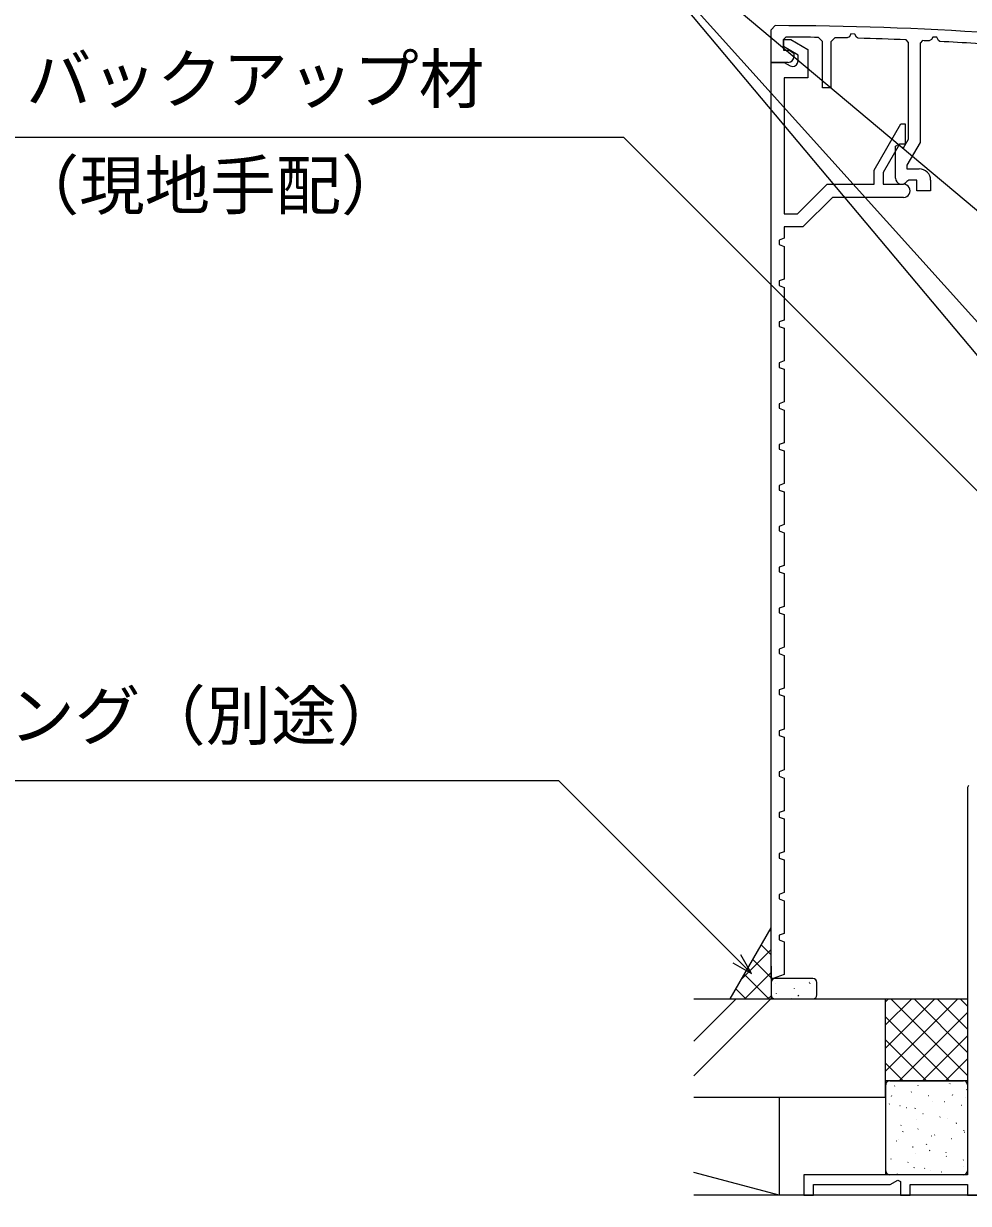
# Model space of a CAD drawing. Units: millimetres, scale not verified. Extents: x -525 to 525, y -783 to 779.
# Drawn here: x -371.9 to -256.5, y -473.8 to -329.6 of the extents above; entities that cross this region are included whole.
import ezdxf
from ezdxf.enums import TextEntityAlignment as Align

# ---------------------------------------------------------------- set-up
doc = ezdxf.new("R2010")
doc.units = ezdxf.units.MM
doc.header["$LTSCALE"] = 4
doc.layers.add('0-2_YKK_11', color=7, linetype='Continuous', lineweight=18)
doc.layers.add('0-3_YKK_11E', color=4, linetype='Continuous', lineweight=18)
for name, color, linetype in [('0-7_YKK_D', 6, 'Continuous'), ('0-9_YSS_K', 3, 'Continuous'), ('0-A_YSS_KE', 3, 'Continuous')]:
    doc.layers.add(name, color=color, linetype=linetype)
doc.styles.add('ＭＳ ゴシック', font='')
doc.styles.get('ＭＳ ゴシック').set_extended_font_data('MS Gothic')

msp = doc.modelspace()

# ---------------------------------------------------------------- linework, layer by layer
at = {"layer": '0-2_YKK_11', "color": 30}
for points in [[(-278.462, -334.3), (-280.562, -334.3), (-280.562, -330.301), (-280.061, -329.801)], [(-278.761, -331.204), (-279.062, -331.504), (-279.062, -332.8), (-278.362, -332.8), (-277.762, -333.147), (-277.762, -333.6)], [(-277.262, -334.1), (-277.262, -333.393), (-279.062, -332.354), (-279.062, -331.5), (-278.141, -331.5), (-276.062, -332.7), (-276.062, -336.2), (-278.962, -336.2), (-278.962, -352.8), (-277.325, -352.8), (-273.725, -349.2), (-267.962, -349.2), (-267.962, -347.47), (-264.689, -341.8), (-264.162, -341.8), (-264.162, -344.3), (-264.862, -344.3), (-266.862, -347.764), (-266.862, -349.2), (-264.362, -349.2)], [(-272.752, -331.277), (-273.262, -331.777), (-273.262, -337.4), (-274.262, -337.4), (-274.262, -331.742), (-274.755, -331.243)], [(-269.941, -331.342), (-270.115, -331.229), (-270.31, -330.83), (-270.8, -330.821), (-270.975, -331.15), (-271.247, -331.309)], [(-265.362, -348.45), (-265.362, -344.527), (-265.062, -344.354), (-264.371, -344.753), (-263.762, -343.698), (-263.762, -331.842), (-264.05, -331.542)], [(-262.048, -331.63), (-262.362, -331.93), (-262.362, -344.073), (-263.962, -346.845), (-263.962, -347.3), (-262.462, -347.3)], [(-259.942, -331.734), (-260.113, -331.619), (-260.303, -331.211), (-260.793, -331.193), (-260.971, -331.515), (-261.248, -331.668)], [(-280.562, -446.3), (-280.562, -334.3), (-278.962, -334.3), (-278.212, -334.733), (-277.962, -334.8)], [(-261.062, -348.7), (-261.062, -350), (-262.762, -350), (-262.762, -348.7), (-263.718, -348.7), (-263.973, -348.843)], [(-264.362, -350.8), (-273.062, -350.8), (-276.662, -354.4), (-278.962, -354.4), (-278.962, -355.8), (-279.562, -356.021), (-279.562, -356.579), (-278.962, -356.8), (-278.962, -360.8), (-279.562, -361.021), (-279.562, -361.579), (-278.962, -361.8), (-278.962, -365.8), (-279.562, -366.021), (-279.562, -366.579), (-278.962, -366.8), (-278.962, -370.8), (-279.562, -371.021), (-279.562, -371.579), (-278.962, -371.8), (-278.962, -375.8), (-279.562, -376.021), (-279.562, -376.579), (-278.962, -376.8), (-278.962, -380.8), (-279.562, -381.021), (-279.562, -381.579), (-278.962, -381.8), (-278.962, -385.8), (-279.562, -386.021), (-279.562, -386.579), (-278.962, -386.8), (-278.962, -390.8), (-279.562, -391.021), (-279.562, -391.579), (-278.962, -391.8), (-278.962, -395.8), (-279.562, -396.021), (-279.562, -396.579), (-278.962, -396.8)], [(-278.962, -396.8), (-278.962, -400.8), (-279.562, -401.021), (-279.562, -401.579), (-278.962, -401.8), (-278.962, -405.8), (-279.562, -406.021), (-279.562, -406.579), (-278.962, -406.8), (-278.962, -410.8), (-279.562, -411.021), (-279.562, -411.579), (-278.962, -411.8), (-278.962, -415.8), (-279.562, -416.021), (-279.562, -416.579), (-278.962, -416.8), (-278.962, -420.8), (-279.562, -421.021), (-279.562, -421.579), (-278.962, -421.8), (-278.962, -425.8), (-279.562, -426.021), (-279.562, -426.579), (-278.962, -426.8), (-278.962, -430.8), (-279.562, -431.021), (-279.562, -431.579), (-278.962, -431.8), (-278.962, -435.8), (-279.562, -436.021), (-279.562, -436.579), (-278.962, -436.8), (-278.962, -440.8), (-279.562, -441.021), (-279.562, -441.579), (-278.962, -441.8), (-278.962, -445.8), (-280.319, -446.3), (-280.562, -446.3)]]:
    msp.add_lwpolyline(points, dxfattribs=at)
for centre, radius, start, end in [((-280.562, -729.8), 400, 82.33082, 89.92829), ((-280.562, -729.82), 398.62, 89.16523, 89.74105), ((-280.563, -729.848), 398.647, 88.66088, 88.87729), ((-280.562, -729.806), 398.606, 87.62579, 88.47308), ((-280.566, -729.868), 398.668, 87.22266, 87.33777), ((-280.562, -729.804), 398.604, 85.78265, 87.03468), ((-278.462, -333.6), 0.7, 270.00001, 359.99999), ((-277.962, -334.1), 0.7, 270.00001, 359.99999), ((-262.462, -348.7), 1.4, 0.00001, 89.99999), ((-264.612, -348.45), 0.75, 180, 328.41188), ((-264.362, -350), 0.8, 269.99999, 90.00001)]:
    msp.add_arc(centre, radius, start, end, dxfattribs=at)
at = {"layer": '0-3_YKK_11E'}
msp.add_lwpolyline([(-256.421, -422.712), (-256.562, -422.966), (-256.562, -470.3), (-276.562, -470.3), (-276.562, -472.8), (-275.362, -472.8), (-275.362, -471.5), (-266.009, -471.5), (-265.062, -470.954), (-264.762, -471.127), (-264.762, -472.8), (-263.562, -472.8), (-263.562, -471.5), (-256.562, -471.5), (-256.562, -472.8), (-231.562, -472.8)], dxfattribs=at)
at = {"layer": '0-7_YKK_D'}
for points in [[(-207.377, -427.269), (-209.016, -425.316), (-305.412, -310.435), (-389.446, -310.435)], [(-199.767, -399.082), (-201.721, -397.443), (-305.412, -310.435), (-389.446, -310.435)], [(-201.323, -426.038), (-203.03, -424.143), (-305.412, -310.435), (-389.446, -310.435)], [(-205.397, -436.646), (-207.2, -434.843), (-298.57, -343.474), (-373.228, -343.474)], [(-282.949, -445.7), (-284.752, -443.897), (-306.505, -422.144), (-399.684, -422.144)], [(-285.235, -444.38), (-282.949, -445.7), (-284.269, -443.414)]]:
    msp.add_lwpolyline(points, dxfattribs=at)
at = {"layer": '0-9_YSS_K'}
for p, q in [((-285.562, -448.801), (-280.562, -440.089)), ((-280.562, -440.572), (-280.738, -440.396)), ((-284.141, -446.325), (-280.562, -442.746)), ((-280.562, -443.4), (-281.769, -442.193)), ((-280.562, -446.229), (-282.801, -443.99)), ((-283.789, -448.801), (-280.562, -445.575)), ((-280.562, -444.801), (-280.562, -448.701)), ((-280.818, -448.801), (-283.832, -445.787)), ((-280.562, -446.8), (-280.562, -448.3)), ((-280.072, -446.922), (-280.079, -446.929)), ((-275.462, -446.3), (-280.062, -446.3)), ((-275.884, -446.767), (-275.892, -446.774)), ((-275.846, -446.892), (-275.87, -446.936)), ((-274.962, -448.3), (-274.962, -446.8)), ((-283.646, -448.801), (-284.863, -447.584)), ((-280.96, -448.801), (-280.562, -448.403)), ((-279.928, -448.126), (-279.952, -448.17)), ((-277.736, -447.483), (-277.76, -447.527)), ((-277.186, -448.397), (-277.275, -448.444)), ((-280.605, -448.8), (-290, -458.196)), ((-290, -453.953), (-284.847, -448.8)), ((-280.062, -448.8), (-275.462, -448.8)), ((-278.052, -448.708), (-278.059, -448.715)), ((-266.562, -449.153), (-266.209, -448.8)), ((-266.562, -451.981), (-263.381, -448.8)), ((-266.562, -454.81), (-260.553, -448.8)), ((-266.562, -457.638), (-257.724, -448.8)), ((-256.562, -458.16), (-265.922, -448.8)), ((-256.562, -455.332), (-263.094, -448.8)), ((-256.562, -452.503), (-260.265, -448.8)), ((-256.562, -449.675), (-257.437, -448.8)), ((-258.751, -458.8), (-266.562, -450.988)), ((-264.896, -458.8), (-256.562, -450.467)), ((-261.579, -458.8), (-266.562, -453.817)), ((-262.067, -458.8), (-256.562, -453.295)), ((-264.408, -458.8), (-266.562, -456.645)), ((-259.239, -458.8), (-256.562, -456.124)), ((-266.56, -469.8), (-266.56, -459.303)), ((-266.06, -458.803), (-257.06, -458.803)), ((-265.487, -459.461), (-265.443, -459.437)), ((-262.606, -459.366), (-262.6, -459.359)), ((-258.846, -459.181), (-258.839, -459.174)), ((-258.718, -459.17), (-258.674, -459.146)), ((-256.693, -459.904), (-256.649, -459.88)), ((-256.56, -459.303), (-256.56, -469.8)), ((-266.562, -460.8), (-266.562, -470.3)), ((-265.859, -460.69), (-265.812, -460.602)), ((-263.462, -460.195), (-263.418, -460.171)), ((-261.385, -460.627), (-261.342, -460.603)), ((-260.787, -461.349), (-260.78, -461.342)), ((-259.361, -461.361), (-259.317, -461.337)), ((-258.401, -460.561), (-258.354, -460.472)), ((-256.793, -460.903), (-256.786, -460.896)), ((-266.13, -461.652), (-266.086, -461.628)), ((-264.815, -461.832), (-264.808, -461.824)), ((-264.053, -462.085), (-264.009, -462.061)), ((-262.97, -462.215), (-262.923, -462.126)), ((-262.028, -462.819), (-261.985, -462.795)), ((-257.284, -461.794), (-257.24, -461.77)), ((-264.696, -464.276), (-264.652, -464.252)), ((-262.762, -463.554), (-262.755, -463.546)), ((-259.952, -463.251), (-259.908, -463.227)), ((-259.001, -463.369), (-258.995, -463.362)), ((-257.927, -463.985), (-257.883, -463.961)), ((-264.476, -465.066), (-264.43, -464.978)), ((-262.62, -464.709), (-262.576, -464.685)), ((-260.943, -465.537), (-260.936, -465.529)), ((-260.595, -465.443), (-260.551, -465.419)), ((-258.518, -465.875), (-258.475, -465.851)), ((-257.018, -464.937), (-256.971, -464.848)), ((-256.948, -465.091), (-256.942, -465.084)), ((-265.288, -466.166), (-265.244, -466.142)), ((-264.971, -466.019), (-264.964, -466.012)), ((-263.263, -466.9), (-263.219, -466.876)), ((-261.587, -466.591), (-261.54, -466.502)), ((-261.186, -467.333), (-261.142, -467.309)), ((-265.931, -468.358), (-265.887, -468.334)), ((-263.854, -468.79), (-263.81, -468.766)), ((-262.918, -467.741), (-262.911, -467.734)), ((-259.162, -468.067), (-259.118, -468.043)), ((-259.157, -467.556), (-259.15, -467.549)), ((-257.085, -468.499), (-257.041, -468.475)), ((-279.562, -472.8), (-290, -470.017)), ((-265.126, -470.207), (-265.12, -470.199)), ((-263.094, -469.442), (-263.047, -469.354)), ((-261.829, -469.524), (-261.785, -469.5)), ((-261.098, -469.724), (-261.092, -469.717)), ((-259.753, -469.957), (-259.709, -469.933)), ((-257.104, -469.278), (-257.097, -469.271)), ((-257.06, -470.3), (-266.06, -470.3))]:
    msp.add_line(p, q, dxfattribs=at)
msp.add_lwpolyline([(-266.562, -448.8), (-256.562, -448.8), (-256.562, -458.8), (-266.562, -458.8)], close=True, dxfattribs=at)
msp.add_lwpolyline([(-290, -460.8), (-279.562, -460.8), (-279.562, -472.8), (-290, -472.8)], dxfattribs=at)
for centre, start, end in [((-280.062, -446.8), 90, 180), ((-275.462, -446.8), 0, 90), ((-280.062, -448.3), 180, 270), ((-275.462, -448.3), 270, 0), ((-266.06, -459.303), 90, 180), ((-257.06, -459.303), 0, 90), ((-266.06, -469.8), 180, 270), ((-257.06, -469.8), 270, 0)]:
    msp.add_arc(centre, 0.5, start, end, dxfattribs=at)
at = {"layer": '0-A_YSS_KE'}
for p, q in [((-290, -448.8), (-266.562, -448.8)), ((-266.562, -460.8), (-266.562, -448.8)), ((-290, -460.8), (-266.562, -460.8))]:
    msp.add_line(p, q, dxfattribs=at)
msp.add_lwpolyline([(-290, -577.8), (-240.062, -577.8), (-240.062, -472.8), (-290, -472.8)], dxfattribs=at)

# ---------------------------------------------------------------- texts
at = {"layer": '0-7_YKK_D', "style": 'ＭＳ ゴシック'}
for s, p in [('バックアップ材', (-371.604, -341.018)), ('（現地手配）', (-373.104, -354.009)), ('シーリング（別途）', (-397.646, -418.857))]:
    msp.add_text(s, height=5.865, dxfattribs=at).set_placement(p, align=Align.BOTTOM_LEFT)

doc.saveas('drawing.dxf')
